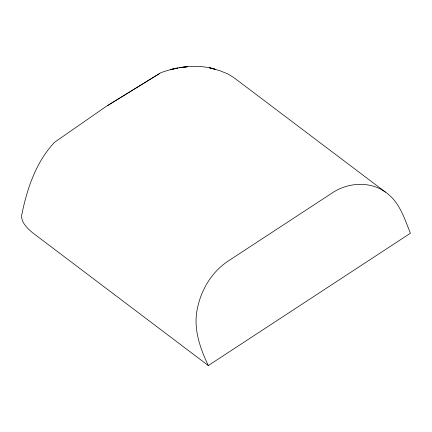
<?xml version="1.0" encoding="UTF-8"?>
<svg xmlns="http://www.w3.org/2000/svg" width="432" height="432" viewBox="0 0 432 432"><rect width="100%" height="100%" fill="white"/><g stroke="black" fill="none" stroke-linecap="round" stroke-linejoin="round"><path stroke-width="0.65" d="M22.507 211.151C27.95 186.327 36.752 161.174 54.491 142.339L105.905 106.596L159.332 73.705M22.691 211.599C18.635 220.282 26.833 228.037 32.956 233.026L208.305 365.553L410.4 233.253C404.46 218.425 399.373 201.56 385.425 192.1L233.399 77.269L227.47 73.753L219.521 70.578L209.542 67.786L215.093 69.223C197.343 63.925 178.033 66.425 160.866 72.695L107.498 105.635M172.006 69.255L177.827 68.04L170.203 69.611M181.445 67.403L187.283 66.809L179.582 67.581M385.425 192.1C369.706 180.819 347.69 182.455 332.068 193.05L227.939 261.214C212.08 271.825 201.436 289.159 197.575 307.708C192.872 327.677 199.789 347.674 208.305 365.553"/></g></svg>
